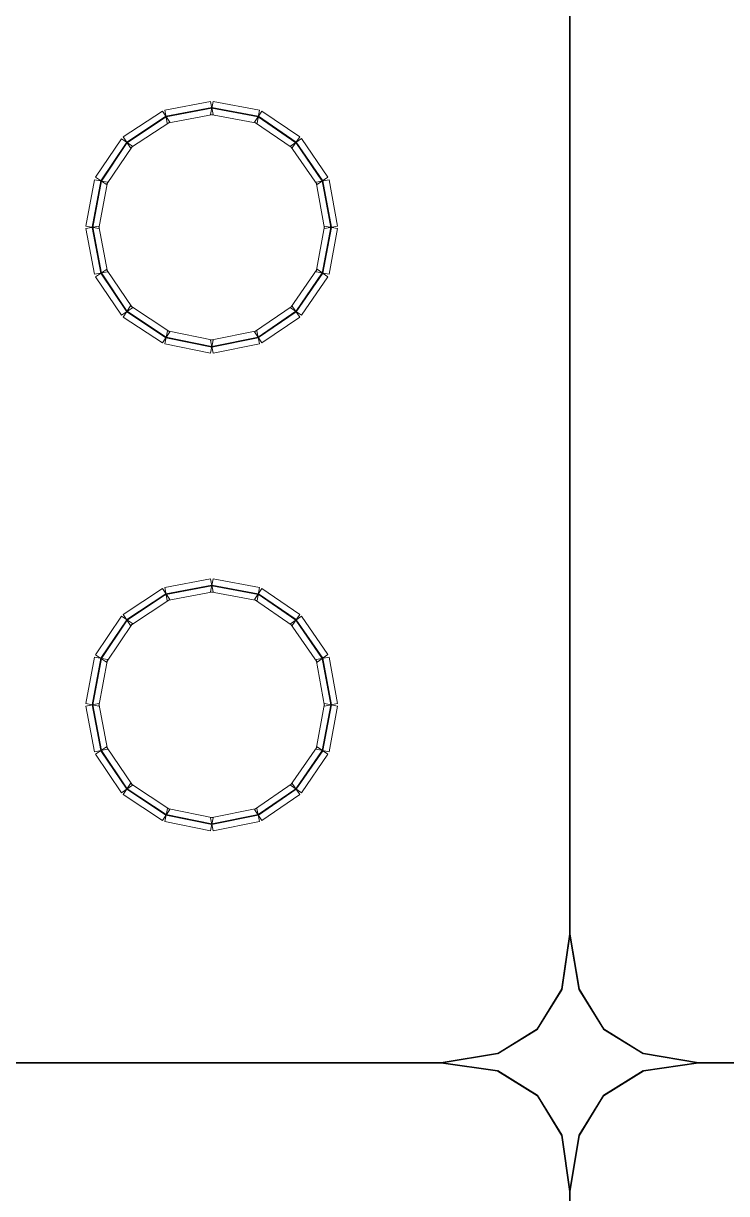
# Model space of a CAD drawing. Header units: millimetres. Extents: x -200 to 200, y -162 to 219.
# Drawn here: x 6.77 to 34.83, y 23.36 to 70.03 of the extents above; entities that cross this region are included whole.
import ezdxf

# ---------------------------------------------------------------- set-up
doc = ezdxf.new("R2010")
doc.units = ezdxf.units.MM
doc.header["$MEASUREMENT"] = 0

msp = doc.modelspace()

# ---------------------------------------------------------------- linework, layer by layer
at = {"color": 1, "lineweight": 5}
for points in [[(28.5563, 118.6695), (28.5563, 118.6695), (28.5828, 118.6695), (28.5828, 118.6695), (28.5828, 118.6695), (28.5828, 118.6695), (28.5828, 33.7015), (28.5828, 33.7015), (28.5828, 33.7015), (28.5828, 33.7015), (28.5563, 33.7015), (28.5563, 33.7015), (28.5563, 33.7015), (28.5563, 33.7015), (28.5563, 118.6695), (28.5563, 118.6695)], [(28.5564, 33.7034), (28.5564, 33.7034), (28.5826, 33.6996), (28.5826, 33.6996), (28.5826, 33.6996), (28.5826, 33.6996), (28.2652, 31.504), (28.2652, 31.504), (28.2652, 31.504), (28.2652, 31.504), (28.239, 31.5078), (28.239, 31.5078), (28.239, 31.5078), (28.239, 31.5078), (28.5564, 33.7034), (28.5564, 33.7034)], [(28.9529, 31.5081), (28.9529, 31.5081), (28.9268, 31.5037), (28.9268, 31.5037), (28.9268, 31.5037), (28.9268, 31.5037), (28.5565, 33.6993), (28.5565, 33.6993), (28.5565, 33.6993), (28.5565, 33.6993), (28.5826, 33.7037), (28.5826, 33.7037), (28.5826, 33.7037), (28.5826, 33.7037), (28.9529, 31.5081), (28.9529, 31.5081)], [(28.2408, 31.5128), (28.2408, 31.5128), (28.2634, 31.4989), (28.2634, 31.4989), (28.2634, 31.4989), (28.2634, 31.4989), (27.2846, 29.9117), (27.2846, 29.9117), (27.2846, 29.9117), (27.2846, 29.9117), (27.2621, 29.9256), (27.2621, 29.9256), (27.2621, 29.9256), (27.2621, 29.9256), (28.2408, 31.5128), (28.2408, 31.5128)], [(29.9299, 29.9256), (29.9299, 29.9256), (29.9074, 29.9117), (29.9074, 29.9117), (29.9074, 29.9117), (29.9074, 29.9117), (28.9286, 31.4989), (28.9286, 31.4989), (28.9286, 31.4989), (28.9286, 31.4989), (28.9511, 31.5128), (28.9511, 31.5128), (28.9511, 31.5128), (28.9511, 31.5128), (29.9299, 29.9256), (29.9299, 29.9256)], [(27.2664, 29.9299), (27.2664, 29.9299), (27.2803, 29.9074), (27.2803, 29.9074), (27.2803, 29.9074), (27.2803, 29.9074), (25.6931, 28.9286), (25.6931, 28.9286), (25.6931, 28.9286), (25.6931, 28.9286), (25.6792, 28.9512), (25.6792, 28.9512), (25.6792, 28.9512), (25.6792, 28.9512), (27.2664, 29.9299), (27.2664, 29.9299)], [(31.5128, 28.9512), (31.5128, 28.9512), (31.4989, 28.9286), (31.4989, 28.9286), (31.4989, 28.9286), (31.4989, 28.9286), (29.9117, 29.9074), (29.9117, 29.9074), (29.9117, 29.9074), (29.9117, 29.9074), (29.9256, 29.9299), (29.9256, 29.9299), (29.9256, 29.9299), (29.9256, 29.9299), (31.5128, 28.9512), (31.5128, 28.9512)], [(25.684, 28.953), (25.684, 28.953), (25.6883, 28.9269), (25.6883, 28.9269), (25.6883, 28.9269), (25.6883, 28.9269), (23.4398, 28.5565), (23.4398, 28.5565), (23.4398, 28.5565), (23.4398, 28.5565), (23.4355, 28.5826), (23.4355, 28.5826), (23.4355, 28.5826), (23.4355, 28.5826), (25.684, 28.953), (25.684, 28.953)], [(33.7037, 28.5826), (33.7037, 28.5826), (33.6993, 28.5565), (33.6993, 28.5565), (33.6993, 28.5565), (33.6993, 28.5565), (31.5037, 28.9269), (31.5037, 28.9269), (31.5037, 28.9269), (31.5037, 28.9269), (31.5081, 28.9529), (31.5081, 28.9529), (31.5081, 28.9529), (31.5081, 28.9529), (33.7037, 28.5826), (33.7037, 28.5826)], [(-23.4376, 28.5563), (-23.4376, 28.5563), (-23.4376, 28.5828), (-23.4376, 28.5828), (-23.4376, 28.5828), (-23.4376, 28.5828), (23.4376, 28.5828), (23.4376, 28.5828), (23.4376, 28.5828), (23.4376, 28.5828), (23.4376, 28.5563), (23.4376, 28.5563), (23.4376, 28.5563), (23.4376, 28.5563), (-23.4376, 28.5563), (-23.4376, 28.5563)], [(23.4358, 28.5565), (23.4358, 28.5565), (23.4394, 28.5827), (23.4394, 28.5827), (23.4394, 28.5827), (23.4394, 28.5827), (25.688, 28.2652), (25.688, 28.2652), (25.688, 28.2652), (25.688, 28.2652), (25.6843, 28.239), (25.6843, 28.239), (25.6843, 28.239), (25.6843, 28.239), (23.4358, 28.5565), (23.4358, 28.5565)], [(31.5077, 28.239), (31.5077, 28.239), (31.504, 28.2652), (31.504, 28.2652), (31.504, 28.2652), (31.504, 28.2652), (33.6996, 28.5826), (33.6996, 28.5826), (33.6996, 28.5826), (33.6996, 28.5826), (33.7034, 28.5565), (33.7034, 28.5565), (33.7034, 28.5565), (33.7034, 28.5565), (31.5077, 28.239), (31.5077, 28.239)], [(33.7015, 28.5563), (33.7015, 28.5563), (33.7015, 28.5828), (33.7015, 28.5828), (33.7015, 28.5828), (33.7015, 28.5828), (80.5767, 28.5828), (80.5767, 28.5828), (80.5767, 28.5828), (80.5767, 28.5828), (80.5767, 28.5563), (80.5767, 28.5563), (80.5767, 28.5563), (80.5767, 28.5563), (33.7015, 28.5563), (33.7015, 28.5563)], [(25.6792, 28.2409), (25.6792, 28.2409), (25.6931, 28.2634), (25.6931, 28.2634), (25.6931, 28.2634), (25.6931, 28.2634), (27.2803, 27.2846), (27.2803, 27.2846), (27.2803, 27.2846), (27.2803, 27.2846), (27.2664, 27.2621), (27.2664, 27.2621), (27.2664, 27.2621), (27.2664, 27.2621), (25.6792, 28.2409), (25.6792, 28.2409)], [(29.9256, 27.2621), (29.9256, 27.2621), (29.9117, 27.2846), (29.9117, 27.2846), (29.9117, 27.2846), (29.9117, 27.2846), (31.4989, 28.2634), (31.4989, 28.2634), (31.4989, 28.2634), (31.4989, 28.2634), (31.5128, 28.2409), (31.5128, 28.2409), (31.5128, 28.2409), (31.5128, 28.2409), (29.9256, 27.2621), (29.9256, 27.2621)], [(27.2621, 27.2664), (27.2621, 27.2664), (27.2846, 27.2803), (27.2846, 27.2803), (27.2846, 27.2803), (27.2846, 27.2803), (28.2634, 25.6931), (28.2634, 25.6931), (28.2634, 25.6931), (28.2634, 25.6931), (28.2408, 25.6792), (28.2408, 25.6792), (28.2408, 25.6792), (28.2408, 25.6792), (27.2621, 27.2664), (27.2621, 27.2664)], [(28.9511, 25.6792), (28.9511, 25.6792), (28.9286, 25.6931), (28.9286, 25.6931), (28.9286, 25.6931), (28.9286, 25.6931), (29.9074, 27.2803), (29.9074, 27.2803), (29.9074, 27.2803), (29.9074, 27.2803), (29.9299, 27.2664), (29.9299, 27.2664), (29.9299, 27.2664), (29.9299, 27.2664), (28.9511, 25.6792), (28.9511, 25.6792)], [(28.239, 25.6843), (28.239, 25.6843), (28.2652, 25.688), (28.2652, 25.688), (28.2652, 25.688), (28.2652, 25.688), (28.5826, 23.4395), (28.5826, 23.4395), (28.5826, 23.4395), (28.5826, 23.4395), (28.5564, 23.4358), (28.5564, 23.4358), (28.5564, 23.4358), (28.5564, 23.4358), (28.239, 25.6843), (28.239, 25.6843)], [(28.5826, 23.4355), (28.5826, 23.4355), (28.5565, 23.4398), (28.5565, 23.4398), (28.5565, 23.4398), (28.5565, 23.4398), (28.9268, 25.6883), (28.9268, 25.6883), (28.9268, 25.6883), (28.9268, 25.6883), (28.9529, 25.684), (28.9529, 25.684), (28.9529, 25.684), (28.9529, 25.684), (28.5826, 23.4355), (28.5826, 23.4355)], [(28.5563, 23.4376), (28.5563, 23.4376), (28.5828, 23.4376), (28.5828, 23.4376), (28.5828, 23.4376), (28.5828, 23.4376), (28.5828, -61.5304), (28.5828, -61.5304), (28.5828, -61.5304), (28.5828, -61.5304), (28.5563, -61.5304), (28.5563, -61.5304), (28.5563, -61.5304), (28.5563, -61.5304), (28.5563, 23.4376), (28.5563, 23.4376)]]:
    msp.add_open_spline(points, degree=3, knots=[0, 0, 0, 0, 0.25, 0.25, 0.25, 0.25, 0.5, 0.5, 0.5, 0.5, 0.75, 0.75, 0.75, 0.75, 1, 1, 1, 1], dxfattribs=at)
at = {"color": 4, "lineweight": 5}
for points in [[(14.2358, 66.9223), (14.2358, 66.9223), (14.3337, 66.4023), (14.3337, 66.4023), (14.3337, 66.4023), (14.3337, 66.4023), (12.5085, 66.0584), (12.5085, 66.0584), (12.5085, 66.0584), (12.5085, 66.0584), (12.4105, 66.5784), (12.4105, 66.5784), (12.4105, 66.5784), (12.4105, 66.5784), (14.2358, 66.9223), (14.2358, 66.9223)], [(16.1848, 66.5785), (16.1848, 66.5785), (16.0882, 66.0583), (16.0882, 66.0583), (16.0882, 66.0583), (16.0882, 66.0583), (14.2365, 66.4022), (14.2365, 66.4022), (14.2365, 66.4022), (14.2365, 66.4022), (14.3331, 66.9224), (14.3331, 66.9224), (14.3331, 66.9224), (14.3331, 66.9224), (16.1848, 66.5785), (16.1848, 66.5785)], [(12.3136, 66.5391), (12.3136, 66.5391), (12.6054, 66.0977), (12.6054, 66.0977), (12.6054, 66.0977), (12.6054, 66.0977), (11.0446, 65.0661), (11.0446, 65.0661), (11.0446, 65.0661), (11.0446, 65.0661), (10.7529, 65.5074), (10.7529, 65.5074), (10.7529, 65.5074), (10.7529, 65.5074), (12.3136, 66.5391), (12.3136, 66.5391)], [(12.4522, 66.3294), (12.4522, 66.3294), (12.4668, 66.3074), (12.4668, 66.3074), (12.4668, 66.3074), (12.4668, 66.3074), (10.906, 65.2757), (10.906, 65.2757), (10.906, 65.2757), (10.906, 65.2757), (10.8915, 65.2978), (10.8915, 65.2978), (10.8915, 65.2978), (10.8915, 65.2978), (12.4522, 66.3294), (12.4522, 66.3294)], [(14.2823, 66.6753), (14.2823, 66.6753), (14.2872, 66.6493), (14.2872, 66.6493), (14.2872, 66.6493), (14.2872, 66.6493), (12.4619, 66.3054), (12.4619, 66.3054), (12.4619, 66.3054), (12.4619, 66.3054), (12.457, 66.3314), (12.457, 66.3314), (12.457, 66.3314), (12.457, 66.3314), (14.2823, 66.6753), (14.2823, 66.6753)], [(16.1389, 66.3314), (16.1389, 66.3314), (16.1341, 66.3054), (16.1341, 66.3054), (16.1341, 66.3054), (16.1341, 66.3054), (14.2824, 66.6493), (14.2824, 66.6493), (14.2824, 66.6493), (14.2824, 66.6493), (14.2872, 66.6753), (14.2872, 66.6753), (14.2872, 66.6753), (14.2872, 66.6753), (16.1389, 66.3314), (16.1389, 66.3314)], [(17.7937, 65.505), (17.7937, 65.505), (17.495, 65.0684), (17.495, 65.0684), (17.495, 65.0684), (17.495, 65.0684), (15.9871, 66.1001), (15.9871, 66.1001), (15.9871, 66.1001), (15.9871, 66.1001), (16.2859, 66.5367), (16.2859, 66.5367), (16.2859, 66.5367), (16.2859, 66.5367), (17.7937, 65.505), (17.7937, 65.505)], [(17.6518, 65.2976), (17.6518, 65.2976), (17.6369, 65.2758), (17.6369, 65.2758), (17.6369, 65.2758), (17.6369, 65.2758), (16.129, 66.3075), (16.129, 66.3075), (16.129, 66.3075), (16.129, 66.3075), (16.144, 66.3293), (16.144, 66.3293), (16.144, 66.3293), (16.144, 66.3293), (17.6518, 65.2976), (17.6518, 65.2976)], [(10.6792, 65.4343), (10.6792, 65.4343), (11.1183, 65.1391), (11.1183, 65.1391), (11.1183, 65.1391), (11.1183, 65.1391), (10.0866, 63.6048), (10.0866, 63.6048), (10.0866, 63.6048), (10.0866, 63.6048), (9.6475, 63.9), (9.6475, 63.9), (9.6475, 63.9), (9.6475, 63.9), (10.6792, 65.4343), (10.6792, 65.4343)], [(18.9202, 63.9026), (18.9202, 63.9026), (18.4847, 63.6023), (18.4847, 63.6023), (18.4847, 63.6023), (18.4847, 63.6023), (17.4266, 65.1365), (17.4266, 65.1365), (17.4266, 65.1365), (17.4266, 65.1365), (17.8621, 65.4369), (17.8621, 65.4369), (17.8621, 65.4369), (17.8621, 65.4369), (18.9202, 63.9026), (18.9202, 63.9026)], [(10.8878, 65.2941), (10.8878, 65.2941), (10.9097, 65.2793), (10.9097, 65.2793), (10.9097, 65.2793), (10.9097, 65.2793), (9.878, 63.7451), (9.878, 63.7451), (9.878, 63.7451), (9.878, 63.7451), (9.8561, 63.7598), (9.8561, 63.7598), (9.8561, 63.7598), (9.8561, 63.7598), (10.8878, 65.2941), (10.8878, 65.2941)], [(18.7134, 63.7599), (18.7134, 63.7599), (18.6916, 63.7449), (18.6916, 63.7449), (18.6916, 63.7449), (18.6916, 63.7449), (17.6334, 65.2792), (17.6334, 65.2792), (17.6334, 65.2792), (17.6334, 65.2792), (17.6552, 65.2942), (17.6552, 65.2942), (17.6552, 65.2942), (17.6552, 65.2942), (18.7134, 63.7599), (18.7134, 63.7599)], [(9.607, 63.8007), (9.607, 63.8007), (10.1272, 63.7041), (10.1272, 63.7041), (10.1272, 63.7041), (10.1272, 63.7041), (9.7833, 61.8524), (9.7833, 61.8524), (9.7833, 61.8524), (9.7833, 61.8524), (9.2631, 61.949), (9.2631, 61.949), (9.2631, 61.949), (9.2631, 61.949), (9.607, 63.8007), (9.607, 63.8007)], [(9.8541, 63.7549), (9.8541, 63.7549), (9.8801, 63.75), (9.8801, 63.75), (9.8801, 63.75), (9.8801, 63.75), (9.5362, 61.8983), (9.5362, 61.8983), (9.5362, 61.8983), (9.5362, 61.8983), (9.5102, 61.9031), (9.5102, 61.9031), (9.5102, 61.9031), (9.5102, 61.9031), (9.8541, 63.7549), (9.8541, 63.7549)], [(19.3064, 61.949), (19.3064, 61.949), (18.7863, 61.8524), (18.7863, 61.8524), (18.7863, 61.8524), (18.7863, 61.8524), (18.4424, 63.7041), (18.4424, 63.7041), (18.4424, 63.7041), (18.4424, 63.7041), (18.9626, 63.8007), (18.9626, 63.8007), (18.9626, 63.8007), (18.9626, 63.8007), (19.3064, 61.949), (19.3064, 61.949)], [(19.0594, 61.9031), (19.0594, 61.9031), (19.0334, 61.8983), (19.0334, 61.8983), (19.0334, 61.8983), (19.0334, 61.8983), (18.6895, 63.75), (18.6895, 63.75), (18.6895, 63.75), (18.6895, 63.75), (18.7155, 63.7549), (18.7155, 63.7549), (18.7155, 63.7549), (18.7155, 63.7549), (19.0594, 61.9031), (19.0594, 61.9031)], [(9.2632, 61.8517), (9.2632, 61.8517), (9.7831, 61.9497), (9.7831, 61.9497), (9.7831, 61.9497), (9.7831, 61.9497), (10.127, 60.1244), (10.127, 60.1244), (10.127, 60.1244), (10.127, 60.1244), (9.6071, 60.0265), (9.6071, 60.0265), (9.6071, 60.0265), (9.6071, 60.0265), (9.2632, 61.8517), (9.2632, 61.8517)], [(9.5102, 61.8983), (9.5102, 61.8983), (9.5362, 61.9032), (9.5362, 61.9032), (9.5362, 61.9032), (9.5362, 61.9032), (9.8801, 60.0779), (9.8801, 60.0779), (9.8801, 60.0779), (9.8801, 60.0779), (9.8541, 60.073), (9.8541, 60.073), (9.8541, 60.073), (9.8541, 60.073), (9.5102, 61.8983), (9.5102, 61.8983)], [(18.9624, 60.0265), (18.9624, 60.0265), (18.4425, 60.1244), (18.4425, 60.1244), (18.4425, 60.1244), (18.4425, 60.1244), (18.7864, 61.9497), (18.7864, 61.9497), (18.7864, 61.9497), (18.7864, 61.9497), (19.3063, 61.8517), (19.3063, 61.8517), (19.3063, 61.8517), (19.3063, 61.8517), (18.9624, 60.0265), (18.9624, 60.0265)], [(18.7155, 60.073), (18.7155, 60.073), (18.6895, 60.0779), (18.6895, 60.0779), (18.6895, 60.0779), (18.6895, 60.0779), (19.0334, 61.9032), (19.0334, 61.9032), (19.0334, 61.9032), (19.0334, 61.9032), (19.0594, 61.8983), (19.0594, 61.8983), (19.0594, 61.8983), (19.0594, 61.8983), (18.7155, 60.073), (18.7155, 60.073)], [(9.6475, 59.9278), (9.6475, 59.9278), (10.0866, 60.223), (10.0866, 60.223), (10.0866, 60.223), (10.0866, 60.223), (11.1183, 58.6887), (11.1183, 58.6887), (11.1183, 58.6887), (11.1183, 58.6887), (10.6792, 58.3935), (10.6792, 58.3935), (10.6792, 58.3935), (10.6792, 58.3935), (9.6475, 59.9278), (9.6475, 59.9278)], [(17.8621, 58.391), (17.8621, 58.391), (17.4266, 58.6913), (17.4266, 58.6913), (17.4266, 58.6913), (17.4266, 58.6913), (18.4847, 60.2256), (18.4847, 60.2256), (18.4847, 60.2256), (18.4847, 60.2256), (18.9202, 59.9252), (18.9202, 59.9252), (18.9202, 59.9252), (18.9202, 59.9252), (17.8621, 58.391), (17.8621, 58.391)], [(9.8561, 60.068), (9.8561, 60.068), (9.878, 60.0828), (9.878, 60.0828), (9.878, 60.0828), (9.878, 60.0828), (10.9097, 58.5485), (10.9097, 58.5485), (10.9097, 58.5485), (10.9097, 58.5485), (10.8878, 58.5338), (10.8878, 58.5338), (10.8878, 58.5338), (10.8878, 58.5338), (9.8561, 60.068), (9.8561, 60.068)], [(17.6552, 58.5336), (17.6552, 58.5336), (17.6334, 58.5486), (17.6334, 58.5486), (17.6334, 58.5486), (17.6334, 58.5486), (18.6916, 60.0829), (18.6916, 60.0829), (18.6916, 60.0829), (18.6916, 60.0829), (18.7134, 60.0679), (18.7134, 60.0679), (18.7134, 60.0679), (18.7134, 60.0679), (17.6552, 58.5336), (17.6552, 58.5336)], [(10.7529, 58.3205), (10.7529, 58.3205), (11.0446, 58.7618), (11.0446, 58.7618), (11.0446, 58.7618), (11.0446, 58.7618), (12.6054, 57.7301), (12.6054, 57.7301), (12.6054, 57.7301), (12.6054, 57.7301), (12.3136, 57.2888), (12.3136, 57.2888), (12.3136, 57.2888), (12.3136, 57.2888), (10.7529, 58.3205), (10.7529, 58.3205)], [(10.8915, 58.5301), (10.8915, 58.5301), (10.906, 58.5522), (10.906, 58.5522), (10.906, 58.5522), (10.906, 58.5522), (12.4668, 57.5205), (12.4668, 57.5205), (12.4668, 57.5205), (12.4668, 57.5205), (12.4522, 57.4984), (12.4522, 57.4984), (12.4522, 57.4984), (12.4522, 57.4984), (10.8915, 58.5301), (10.8915, 58.5301)], [(16.2859, 57.2911), (16.2859, 57.2911), (15.9871, 57.7278), (15.9871, 57.7278), (15.9871, 57.7278), (15.9871, 57.7278), (17.495, 58.7595), (17.495, 58.7595), (17.495, 58.7595), (17.495, 58.7595), (17.7937, 58.3228), (17.7937, 58.3228), (17.7937, 58.3228), (17.7937, 58.3228), (16.2859, 57.2911), (16.2859, 57.2911)], [(16.144, 57.4985), (16.144, 57.4985), (16.129, 57.5204), (16.129, 57.5204), (16.129, 57.5204), (16.129, 57.5204), (17.6369, 58.5521), (17.6369, 58.5521), (17.6369, 58.5521), (17.6369, 58.5521), (17.6518, 58.5302), (17.6518, 58.5302), (17.6518, 58.5302), (17.6518, 58.5302), (16.144, 57.4985), (16.144, 57.4985)], [(12.4069, 57.2502), (12.4069, 57.2502), (12.5121, 57.7687), (12.5121, 57.7687), (12.5121, 57.7687), (12.5121, 57.7687), (14.3374, 57.3984), (14.3374, 57.3984), (14.3374, 57.3984), (14.3374, 57.3984), (14.2322, 56.8799), (14.2322, 56.8799), (14.2322, 56.8799), (14.2322, 56.8799), (12.4069, 57.2502), (12.4069, 57.2502)], [(12.4569, 57.4965), (12.4569, 57.4965), (12.4621, 57.5224), (12.4621, 57.5224), (12.4621, 57.5224), (12.4621, 57.5224), (14.2874, 57.1521), (14.2874, 57.1521), (14.2874, 57.1521), (14.2874, 57.1521), (14.2821, 57.1261), (14.2821, 57.1261), (14.2821, 57.1261), (14.2821, 57.1261), (12.4569, 57.4965), (12.4569, 57.4965)], [(14.3366, 56.8797), (14.3366, 56.8797), (14.2329, 57.3985), (14.2329, 57.3985), (14.2329, 57.3985), (14.2329, 57.3985), (16.0846, 57.7689), (16.0846, 57.7689), (16.0846, 57.7689), (16.0846, 57.7689), (16.1884, 57.2501), (16.1884, 57.2501), (16.1884, 57.2501), (16.1884, 57.2501), (14.3366, 56.8797), (14.3366, 56.8797)], [(14.2874, 57.1261), (14.2874, 57.1261), (14.2822, 57.1521), (14.2822, 57.1521), (14.2822, 57.1521), (14.2822, 57.1521), (16.1339, 57.5224), (16.1339, 57.5224), (16.1339, 57.5224), (16.1339, 57.5224), (16.1391, 57.4965), (16.1391, 57.4965), (16.1391, 57.4965), (16.1391, 57.4965), (14.2874, 57.1261), (14.2874, 57.1261)], [(14.2358, 47.8759), (14.2358, 47.8759), (14.3337, 47.356), (14.3337, 47.356), (14.3337, 47.356), (14.3337, 47.356), (12.5085, 47.0121), (12.5085, 47.0121), (12.5085, 47.0121), (12.5085, 47.0121), (12.4105, 47.532), (12.4105, 47.532), (12.4105, 47.532), (12.4105, 47.532), (14.2358, 47.8759), (14.2358, 47.8759)], [(14.2823, 47.6289), (14.2823, 47.6289), (14.2872, 47.6029), (14.2872, 47.6029), (14.2872, 47.6029), (14.2872, 47.6029), (12.4619, 47.259), (12.4619, 47.259), (12.4619, 47.259), (12.4619, 47.259), (12.457, 47.285), (12.457, 47.285), (12.457, 47.285), (12.457, 47.285), (14.2823, 47.6289), (14.2823, 47.6289)], [(16.1848, 47.5321), (16.1848, 47.5321), (16.0882, 47.0119), (16.0882, 47.0119), (16.0882, 47.0119), (16.0882, 47.0119), (14.2365, 47.3558), (14.2365, 47.3558), (14.2365, 47.3558), (14.2365, 47.3558), (14.3331, 47.876), (14.3331, 47.876), (14.3331, 47.876), (14.3331, 47.876), (16.1848, 47.5321), (16.1848, 47.5321)], [(16.1389, 47.285), (16.1389, 47.285), (16.1341, 47.259), (16.1341, 47.259), (16.1341, 47.259), (16.1341, 47.259), (14.2824, 47.6029), (14.2824, 47.6029), (14.2824, 47.6029), (14.2824, 47.6029), (14.2872, 47.6289), (14.2872, 47.6289), (14.2872, 47.6289), (14.2872, 47.6289), (16.1389, 47.285), (16.1389, 47.285)], [(12.3136, 47.4927), (12.3136, 47.4927), (12.6054, 47.0514), (12.6054, 47.0514), (12.6054, 47.0514), (12.6054, 47.0514), (11.0446, 46.0197), (11.0446, 46.0197), (11.0446, 46.0197), (11.0446, 46.0197), (10.7529, 46.461), (10.7529, 46.461), (10.7529, 46.461), (10.7529, 46.461), (12.3136, 47.4927), (12.3136, 47.4927)], [(12.4522, 47.2831), (12.4522, 47.2831), (12.4668, 47.261), (12.4668, 47.261), (12.4668, 47.261), (12.4668, 47.261), (10.906, 46.2293), (10.906, 46.2293), (10.906, 46.2293), (10.906, 46.2293), (10.8915, 46.2514), (10.8915, 46.2514), (10.8915, 46.2514), (10.8915, 46.2514), (12.4522, 47.2831), (12.4522, 47.2831)], [(17.7937, 46.4587), (17.7937, 46.4587), (17.495, 46.022), (17.495, 46.022), (17.495, 46.022), (17.495, 46.022), (15.9871, 47.0537), (15.9871, 47.0537), (15.9871, 47.0537), (15.9871, 47.0537), (16.2859, 47.4904), (16.2859, 47.4904), (16.2859, 47.4904), (16.2859, 47.4904), (17.7937, 46.4587), (17.7937, 46.4587)], [(17.6518, 46.2513), (17.6518, 46.2513), (17.6369, 46.2294), (17.6369, 46.2294), (17.6369, 46.2294), (17.6369, 46.2294), (16.129, 47.2611), (16.129, 47.2611), (16.129, 47.2611), (16.129, 47.2611), (16.144, 47.283), (16.144, 47.283), (16.144, 47.283), (16.144, 47.283), (17.6518, 46.2513), (17.6518, 46.2513)], [(10.6792, 46.388), (10.6792, 46.388), (11.1183, 46.0927), (11.1183, 46.0927), (11.1183, 46.0927), (11.1183, 46.0927), (10.0866, 44.5585), (10.0866, 44.5585), (10.0866, 44.5585), (10.0866, 44.5585), (9.6475, 44.8537), (9.6475, 44.8537), (9.6475, 44.8537), (9.6475, 44.8537), (10.6792, 46.388), (10.6792, 46.388)], [(10.8878, 46.2477), (10.8878, 46.2477), (10.9097, 46.233), (10.9097, 46.233), (10.9097, 46.233), (10.9097, 46.233), (9.878, 44.6987), (9.878, 44.6987), (9.878, 44.6987), (9.878, 44.6987), (9.8561, 44.7134), (9.8561, 44.7134), (9.8561, 44.7134), (9.8561, 44.7134), (10.8878, 46.2477), (10.8878, 46.2477)], [(18.9202, 44.8562), (18.9202, 44.8562), (18.4847, 44.5559), (18.4847, 44.5559), (18.4847, 44.5559), (18.4847, 44.5559), (17.4266, 46.0902), (17.4266, 46.0902), (17.4266, 46.0902), (17.4266, 46.0902), (17.8621, 46.3905), (17.8621, 46.3905), (17.8621, 46.3905), (17.8621, 46.3905), (18.9202, 44.8562), (18.9202, 44.8562)], [(18.7134, 44.7136), (18.7134, 44.7136), (18.6916, 44.6986), (18.6916, 44.6986), (18.6916, 44.6986), (18.6916, 44.6986), (17.6334, 46.2328), (17.6334, 46.2328), (17.6334, 46.2328), (17.6334, 46.2328), (17.6552, 46.2479), (17.6552, 46.2479), (17.6552, 46.2479), (17.6552, 46.2479), (18.7134, 44.7136), (18.7134, 44.7136)], [(9.607, 44.7544), (9.607, 44.7544), (10.1272, 44.6578), (10.1272, 44.6578), (10.1272, 44.6578), (10.1272, 44.6578), (9.7833, 42.806), (9.7833, 42.806), (9.7833, 42.806), (9.7833, 42.806), (9.2631, 42.9026), (9.2631, 42.9026), (9.2631, 42.9026), (9.2631, 42.9026), (9.607, 44.7544), (9.607, 44.7544)], [(9.8541, 44.7085), (9.8541, 44.7085), (9.8801, 44.7037), (9.8801, 44.7037), (9.8801, 44.7037), (9.8801, 44.7037), (9.5362, 42.8519), (9.5362, 42.8519), (9.5362, 42.8519), (9.5362, 42.8519), (9.5102, 42.8567), (9.5102, 42.8567), (9.5102, 42.8567), (9.5102, 42.8567), (9.8541, 44.7085), (9.8541, 44.7085)], [(19.3064, 42.9026), (19.3064, 42.9026), (18.7863, 42.806), (18.7863, 42.806), (18.7863, 42.806), (18.7863, 42.806), (18.4424, 44.6578), (18.4424, 44.6578), (18.4424, 44.6578), (18.4424, 44.6578), (18.9626, 44.7544), (18.9626, 44.7544), (18.9626, 44.7544), (18.9626, 44.7544), (19.3064, 42.9026), (19.3064, 42.9026)], [(19.0594, 42.8567), (19.0594, 42.8567), (19.0334, 42.8519), (19.0334, 42.8519), (19.0334, 42.8519), (19.0334, 42.8519), (18.6895, 44.7037), (18.6895, 44.7037), (18.6895, 44.7037), (18.6895, 44.7037), (18.7155, 44.7085), (18.7155, 44.7085), (18.7155, 44.7085), (18.7155, 44.7085), (19.0594, 42.8567), (19.0594, 42.8567)], [(9.2632, 42.8054), (9.2632, 42.8054), (9.7831, 42.9033), (9.7831, 42.9033), (9.7831, 42.9033), (9.7831, 42.9033), (10.127, 41.078), (10.127, 41.078), (10.127, 41.078), (10.127, 41.078), (9.6071, 40.9801), (9.6071, 40.9801), (9.6071, 40.9801), (9.6071, 40.9801), (9.2632, 42.8054), (9.2632, 42.8054)], [(9.5102, 42.8519), (9.5102, 42.8519), (9.5362, 42.8568), (9.5362, 42.8568), (9.5362, 42.8568), (9.5362, 42.8568), (9.8801, 41.0315), (9.8801, 41.0315), (9.8801, 41.0315), (9.8801, 41.0315), (9.8541, 41.0266), (9.8541, 41.0266), (9.8541, 41.0266), (9.8541, 41.0266), (9.5102, 42.8519), (9.5102, 42.8519)], [(18.9624, 40.9801), (18.9624, 40.9801), (18.4425, 41.078), (18.4425, 41.078), (18.4425, 41.078), (18.4425, 41.078), (18.7864, 42.9033), (18.7864, 42.9033), (18.7864, 42.9033), (18.7864, 42.9033), (19.3063, 42.8054), (19.3063, 42.8054), (19.3063, 42.8054), (19.3063, 42.8054), (18.9624, 40.9801), (18.9624, 40.9801)], [(18.7155, 41.0266), (18.7155, 41.0266), (18.6895, 41.0315), (18.6895, 41.0315), (18.6895, 41.0315), (18.6895, 41.0315), (19.0334, 42.8568), (19.0334, 42.8568), (19.0334, 42.8568), (19.0334, 42.8568), (19.0594, 42.8519), (19.0594, 42.8519), (19.0594, 42.8519), (19.0594, 42.8519), (18.7155, 41.0266), (18.7155, 41.0266)], [(9.6475, 40.8814), (9.6475, 40.8814), (10.0866, 41.1767), (10.0866, 41.1767), (10.0866, 41.1767), (10.0866, 41.1767), (11.1183, 39.6424), (11.1183, 39.6424), (11.1183, 39.6424), (11.1183, 39.6424), (10.6792, 39.3472), (10.6792, 39.3472), (10.6792, 39.3472), (10.6792, 39.3472), (9.6475, 40.8814), (9.6475, 40.8814)], [(17.8621, 39.3446), (17.8621, 39.3446), (17.4266, 39.645), (17.4266, 39.645), (17.4266, 39.645), (17.4266, 39.645), (18.4847, 41.1792), (18.4847, 41.1792), (18.4847, 41.1792), (18.4847, 41.1792), (18.9202, 40.8789), (18.9202, 40.8789), (18.9202, 40.8789), (18.9202, 40.8789), (17.8621, 39.3446), (17.8621, 39.3446)], [(9.8561, 41.0217), (9.8561, 41.0217), (9.878, 41.0364), (9.878, 41.0364), (9.878, 41.0364), (9.878, 41.0364), (10.9097, 39.5021), (10.9097, 39.5021), (10.9097, 39.5021), (10.9097, 39.5021), (10.8878, 39.4874), (10.8878, 39.4874), (10.8878, 39.4874), (10.8878, 39.4874), (9.8561, 41.0217), (9.8561, 41.0217)], [(17.6552, 39.4873), (17.6552, 39.4873), (17.6334, 39.5023), (17.6334, 39.5023), (17.6334, 39.5023), (17.6334, 39.5023), (18.6916, 41.0366), (18.6916, 41.0366), (18.6916, 41.0366), (18.6916, 41.0366), (18.7134, 41.0215), (18.7134, 41.0215), (18.7134, 41.0215), (18.7134, 41.0215), (17.6552, 39.4873), (17.6552, 39.4873)], [(10.7529, 39.2741), (10.7529, 39.2741), (11.0446, 39.7154), (11.0446, 39.7154), (11.0446, 39.7154), (11.0446, 39.7154), (12.6054, 38.6838), (12.6054, 38.6838), (12.6054, 38.6838), (12.6054, 38.6838), (12.3136, 38.2424), (12.3136, 38.2424), (12.3136, 38.2424), (12.3136, 38.2424), (10.7529, 39.2741), (10.7529, 39.2741)], [(16.2859, 38.2448), (16.2859, 38.2448), (15.9871, 38.6814), (15.9871, 38.6814), (15.9871, 38.6814), (15.9871, 38.6814), (17.495, 39.7131), (17.495, 39.7131), (17.495, 39.7131), (17.495, 39.7131), (17.7937, 39.2764), (17.7937, 39.2764), (17.7937, 39.2764), (17.7937, 39.2764), (16.2859, 38.2448), (16.2859, 38.2448)], [(10.8915, 39.4837), (10.8915, 39.4837), (10.906, 39.5058), (10.906, 39.5058), (10.906, 39.5058), (10.906, 39.5058), (12.4668, 38.4741), (12.4668, 38.4741), (12.4668, 38.4741), (12.4668, 38.4741), (12.4522, 38.4521), (12.4522, 38.4521), (12.4522, 38.4521), (12.4522, 38.4521), (10.8915, 39.4837), (10.8915, 39.4837)], [(16.144, 38.4522), (16.144, 38.4522), (16.129, 38.474), (16.129, 38.474), (16.129, 38.474), (16.129, 38.474), (17.6369, 39.5057), (17.6369, 39.5057), (17.6369, 39.5057), (17.6369, 39.5057), (17.6518, 39.4839), (17.6518, 39.4839), (17.6518, 39.4839), (17.6518, 39.4839), (16.144, 38.4522), (16.144, 38.4522)], [(12.4069, 38.2038), (12.4069, 38.2038), (12.5121, 38.7223), (12.5121, 38.7223), (12.5121, 38.7223), (12.5121, 38.7223), (14.3374, 38.352), (14.3374, 38.352), (14.3374, 38.352), (14.3374, 38.352), (14.2322, 37.8335), (14.2322, 37.8335), (14.2322, 37.8335), (14.2322, 37.8335), (12.4069, 38.2038), (12.4069, 38.2038)], [(12.4569, 38.4501), (12.4569, 38.4501), (12.4621, 38.4761), (12.4621, 38.4761), (12.4621, 38.4761), (12.4621, 38.4761), (14.2874, 38.1057), (14.2874, 38.1057), (14.2874, 38.1057), (14.2874, 38.1057), (14.2821, 38.0798), (14.2821, 38.0798), (14.2821, 38.0798), (14.2821, 38.0798), (12.4569, 38.4501), (12.4569, 38.4501)], [(14.3366, 37.8333), (14.3366, 37.8333), (14.2329, 38.3521), (14.2329, 38.3521), (14.2329, 38.3521), (14.2329, 38.3521), (16.0846, 38.7225), (16.0846, 38.7225), (16.0846, 38.7225), (16.0846, 38.7225), (16.1884, 38.2037), (16.1884, 38.2037), (16.1884, 38.2037), (16.1884, 38.2037), (14.3366, 37.8333), (14.3366, 37.8333)], [(14.2874, 38.0798), (14.2874, 38.0798), (14.2822, 38.1057), (14.2822, 38.1057), (14.2822, 38.1057), (14.2822, 38.1057), (16.1339, 38.4761), (16.1339, 38.4761), (16.1339, 38.4761), (16.1339, 38.4761), (16.1391, 38.4501), (16.1391, 38.4501), (16.1391, 38.4501), (16.1391, 38.4501), (14.2874, 38.0798), (14.2874, 38.0798)]]:
    msp.add_open_spline(points, degree=3, knots=[0, 0, 0, 0, 0.25, 0.25, 0.25, 0.25, 0.5, 0.5, 0.5, 0.5, 0.75, 0.75, 0.75, 0.75, 1, 1, 1, 1], dxfattribs=at)

doc.saveas('drawing.dxf')
